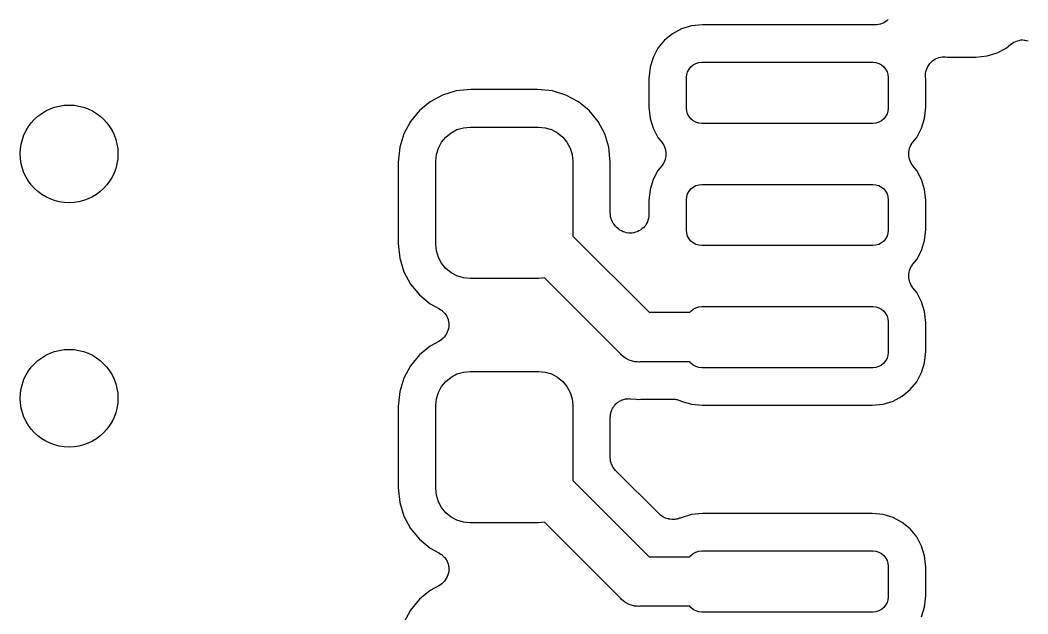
# Model space of a CAD drawing. Extents: x 0.48 to 2.43, y -7.79 to -4.85.
# Drawn here: x 1.248 to 1.4103, y -7.2158 to -7.1202 of the extents above; entities that cross this region are included whole.
import ezdxf

# ---------------------------------------------------------------- set-up
doc = ezdxf.new("R2010")
doc.units = 0
doc.header["$MEASUREMENT"] = 0
doc.layers.add('BLACK', color=7, linetype='CONTINUOUS')

msp = doc.modelspace()

# ---------------------------------------------------------------- linework, layer by layer
at = {"layer": 'BLACK', "linetype": 'CONTINUOUS'}
for p, q in [((1.38624, -7.12089), (1.38597, -7.12094)), ((1.38652, -7.12084), (1.38624, -7.12089)), ((1.38653, -7.12083), (1.38652, -7.12084)), ((1.38654, -7.12083), (1.38653, -7.12083)), ((1.3868, -7.12072), (1.38654, -7.12083)), ((1.38707, -7.12062), (1.3868, -7.12072)), ((1.38708, -7.12061), (1.38707, -7.12061)), ((1.38707, -7.12061), (1.38707, -7.12062)), ((1.38732, -7.12045), (1.38708, -7.12061)), ((1.38756, -7.1203), (1.38732, -7.12045)), ((1.38757, -7.12028), (1.38756, -7.12029)), ((1.38756, -7.12029), (1.38756, -7.1203)), ((1.38777, -7.12008), (1.38757, -7.12028)), ((1.35306, -7.12237), (1.35177, -7.12343)), ((1.35453, -7.12159), (1.35306, -7.12237)), ((1.35612, -7.1211), (1.35453, -7.12159)), ((1.35792, -7.12092), (1.35612, -7.1211)), ((1.38519, -7.12092), (1.35792, -7.12092)), ((1.38538, -7.12094), (1.38519, -7.12092)), ((1.38566, -7.12094), (1.38538, -7.12094)), ((1.38595, -7.12095), (1.38566, -7.12094)), ((1.38596, -7.12094), (1.38595, -7.12095)), ((1.38597, -7.12094), (1.38596, -7.12094)), ((1.35177, -7.12343), (1.35072, -7.12471)), ((1.40678, -7.12468), (1.40755, -7.12405)), ((1.40755, -7.12405), (1.40756, -7.12404)), ((1.40756, -7.12404), (1.40758, -7.12403)), ((1.40756, -7.12404), (1.40756, -7.12404)), ((1.40756, -7.12404), (1.40756, -7.12404)), ((1.40758, -7.12403), (1.40781, -7.12387)), ((1.40781, -7.12387), (1.40805, -7.12372)), ((1.40805, -7.12372), (1.40806, -7.12371)), ((1.40806, -7.12371), (1.40807, -7.12371)), ((1.40807, -7.12371), (1.40833, -7.1236)), ((1.40833, -7.1236), (1.40859, -7.1235)), ((1.40859, -7.1235), (1.4086, -7.12349)), ((1.4086, -7.12349), (1.40861, -7.12349)), ((1.40861, -7.12349), (1.40889, -7.12344)), ((1.40889, -7.12344), (1.40917, -7.12338)), ((1.40917, -7.12338), (1.40918, -7.12338)), ((1.40918, -7.12338), (1.40919, -7.12338)), ((1.40919, -7.12338), (1.40947, -7.12338)), ((1.40947, -7.12338), (1.40975, -7.12339)), ((1.40975, -7.12339), (1.40976, -7.12339)), ((1.40976, -7.12339), (1.40977, -7.12339)), ((1.40977, -7.12339), (1.41005, -7.12345)), ((1.41005, -7.12345), (1.41032, -7.1235)), ((1.35072, -7.12471), (1.34993, -7.12618)), ((1.40372, -7.12594), (1.40532, -7.12546)), ((1.40532, -7.12546), (1.40678, -7.12468)), ((1.34993, -7.12618), (1.34945, -7.12777)), ((1.35641, -7.12738), (1.35683, -7.12716)), ((1.35683, -7.12716), (1.3573, -7.12702)), ((1.3573, -7.12702), (1.35778, -7.12697)), ((1.35778, -7.12697), (1.38533, -7.12697)), ((1.38533, -7.12697), (1.38581, -7.12702)), ((1.38581, -7.12702), (1.38628, -7.12716)), ((1.38628, -7.12716), (1.3867, -7.12738)), ((1.39433, -7.12741), (1.39449, -7.12718)), ((1.39449, -7.12718), (1.3945, -7.12717)), ((1.3945, -7.12717), (1.39451, -7.12716)), ((1.39451, -7.12716), (1.39471, -7.12696)), ((1.39471, -7.12696), (1.39491, -7.12676)), ((1.39491, -7.12676), (1.39492, -7.12676)), ((1.39492, -7.12675), (1.39516, -7.1266)), ((1.39492, -7.12676), (1.39492, -7.12675)), ((1.39516, -7.1266), (1.3954, -7.12644)), ((1.3954, -7.12644), (1.39541, -7.12644)), ((1.39541, -7.12643), (1.39568, -7.12632)), ((1.39541, -7.12644), (1.39541, -7.12643)), ((1.39568, -7.12632), (1.39594, -7.12622)), ((1.39594, -7.12622), (1.39595, -7.12621)), ((1.39595, -7.12621), (1.39596, -7.12621)), ((1.39596, -7.12621), (1.39624, -7.12616)), ((1.39624, -7.12616), (1.39651, -7.1261)), ((1.39651, -7.1261), (1.39652, -7.1261)), ((1.39652, -7.1261), (1.39653, -7.1261)), ((1.39653, -7.1261), (1.39682, -7.1261)), ((1.39682, -7.1261), (1.3971, -7.1261)), ((1.3971, -7.1261), (1.39729, -7.12612)), ((1.39729, -7.12612), (1.40192, -7.12612)), ((1.40192, -7.12612), (1.40372, -7.12594)), ((1.34945, -7.12777), (1.34927, -7.12958)), ((1.35531, -7.12943), (1.35536, -7.12895)), ((1.35536, -7.12895), (1.3555, -7.12849)), ((1.3555, -7.12849), (1.35573, -7.12806)), ((1.35573, -7.12806), (1.35604, -7.12769)), ((1.35604, -7.12769), (1.35641, -7.12738)), ((1.3867, -7.12738), (1.38707, -7.12769)), ((1.38707, -7.12769), (1.38738, -7.12806)), ((1.38738, -7.12806), (1.38761, -7.12849)), ((1.38761, -7.12849), (1.38775, -7.12895)), ((1.38775, -7.12895), (1.3878, -7.12943)), ((1.39382, -7.12876), (1.39388, -7.12848)), ((1.39382, -7.12877), (1.39382, -7.12876)), ((1.39382, -7.12876), (1.39382, -7.12876)), ((1.39382, -7.12906), (1.39382, -7.12877)), ((1.39388, -7.12848), (1.39394, -7.1282)), ((1.39394, -7.12819), (1.39395, -7.12818)), ((1.39394, -7.1282), (1.39394, -7.12819)), ((1.39395, -7.12818), (1.39406, -7.12793)), ((1.39406, -7.12793), (1.39417, -7.12766)), ((1.39417, -7.12765), (1.39418, -7.12764)), ((1.39417, -7.12766), (1.39417, -7.12765)), ((1.39418, -7.12764), (1.39433, -7.12741)), ((1.34927, -7.12958), (1.34927, -7.1342)), ((1.35531, -7.13435), (1.35531, -7.12943)), ((1.3878, -7.12943), (1.3878, -7.13435)), ((1.39382, -7.12934), (1.39382, -7.12906)), ((1.39382, -7.12936), (1.39382, -7.12934)), ((1.39382, -7.12938), (1.39382, -7.12936)), ((1.39382, -7.12936), (1.39382, -7.12936)), ((1.39382, -7.12936), (1.39382, -7.12936)), ((1.39384, -7.12958), (1.39382, -7.12938)), ((1.39384, -7.1342), (1.39384, -7.12958)), ((1.31822, -7.13159), (1.31606, -7.13225)), ((1.32062, -7.13136), (1.31822, -7.13159)), ((1.33135, -7.13136), (1.32062, -7.13136)), ((1.33375, -7.13159), (1.33135, -7.13136)), ((1.33591, -7.13225), (1.33375, -7.13159)), ((1.31406, -7.13332), (1.31231, -7.13475)), ((1.31606, -7.13225), (1.31406, -7.13332)), ((1.33791, -7.13332), (1.33591, -7.13225)), ((1.33966, -7.13475), (1.33791, -7.13332)), ((1.31231, -7.13475), (1.31088, -7.1365)), ((1.34109, -7.1365), (1.33966, -7.13475)), ((1.34927, -7.1342), (1.34945, -7.13601)), ((1.35536, -7.13483), (1.35531, -7.13435)), ((1.3555, -7.13529), (1.35536, -7.13483)), ((1.35573, -7.13572), (1.3555, -7.13529)), ((1.38761, -7.13529), (1.38738, -7.13572)), ((1.38775, -7.13483), (1.38761, -7.13529)), ((1.3878, -7.13435), (1.38775, -7.13483)), ((1.39366, -7.13601), (1.39384, -7.1342)), ((1.31088, -7.1365), (1.30981, -7.1385)), ((1.34216, -7.1385), (1.34109, -7.1365)), ((1.34945, -7.13601), (1.34993, -7.1376)), ((1.35604, -7.13609), (1.35573, -7.13572)), ((1.35641, -7.1364), (1.35604, -7.13609)), ((1.35683, -7.13662), (1.35641, -7.1364)), ((1.3573, -7.13676), (1.35683, -7.13662)), ((1.35778, -7.13681), (1.3573, -7.13676)), ((1.38533, -7.13681), (1.35778, -7.13681)), ((1.38581, -7.13676), (1.38533, -7.13681)), ((1.38628, -7.13662), (1.38581, -7.13676)), ((1.3867, -7.1364), (1.38628, -7.13662)), ((1.38707, -7.13609), (1.3867, -7.1364)), ((1.38738, -7.13572), (1.38707, -7.13609)), ((1.39318, -7.1376), (1.39366, -7.13601)), ((1.30981, -7.1385), (1.30915, -7.14066)), ((1.31658, -7.13902), (1.31741, -7.13833)), ((1.31741, -7.13833), (1.31836, -7.13782)), ((1.31836, -7.13782), (1.3194, -7.13751)), ((1.3194, -7.13751), (1.32047, -7.1374)), ((1.32047, -7.1374), (1.3315, -7.1374)), ((1.3315, -7.1374), (1.33257, -7.13751)), ((1.33257, -7.13751), (1.33361, -7.13782)), ((1.33361, -7.13782), (1.33456, -7.13833)), ((1.33456, -7.13833), (1.33539, -7.13902)), ((1.34282, -7.14066), (1.34216, -7.1385)), ((1.34993, -7.1376), (1.35072, -7.13907)), ((1.39239, -7.13907), (1.39318, -7.1376)), ((1.31538, -7.1408), (1.31589, -7.13985)), ((1.31589, -7.13985), (1.31658, -7.13902)), ((1.33539, -7.13902), (1.33608, -7.13985)), ((1.33608, -7.13985), (1.33659, -7.1408)), ((1.35072, -7.13907), (1.35134, -7.13983)), ((1.35134, -7.13983), (1.35135, -7.13984)), ((1.35135, -7.13984), (1.35135, -7.13984)), ((1.35135, -7.13984), (1.35135, -7.13984)), ((1.35135, -7.13984), (1.35137, -7.13986)), ((1.35137, -7.13986), (1.35152, -7.1401)), ((1.35152, -7.1401), (1.35168, -7.14033)), ((1.35168, -7.14033), (1.35168, -7.14034)), ((1.35168, -7.14034), (1.35169, -7.14035)), ((1.35169, -7.14035), (1.35179, -7.14061)), ((1.39133, -7.14058), (1.39144, -7.14032)), ((1.39144, -7.14032), (1.39145, -7.14031)), ((1.39145, -7.1403), (1.39161, -7.14006)), ((1.39145, -7.14031), (1.39145, -7.1403)), ((1.39161, -7.14006), (1.39177, -7.13983)), ((1.39177, -7.13983), (1.39239, -7.13907)), ((1.30915, -7.14066), (1.30892, -7.14306)), ((1.31496, -7.14291), (1.31507, -7.14184)), ((1.31507, -7.14184), (1.31538, -7.1408)), ((1.33659, -7.1408), (1.3369, -7.14184)), ((1.3369, -7.14184), (1.33701, -7.14291)), ((1.34305, -7.14306), (1.34282, -7.14066)), ((1.35179, -7.14061), (1.3519, -7.14087)), ((1.3519, -7.14087), (1.3519, -7.14089)), ((1.3519, -7.14089), (1.3519, -7.1409)), ((1.3519, -7.1409), (1.35196, -7.14117)), ((1.35196, -7.14117), (1.35201, -7.14145)), ((1.35201, -7.14145), (1.35201, -7.14146)), ((1.35201, -7.14146), (1.35201, -7.14147)), ((1.35201, -7.14147), (1.35201, -7.14175)), ((1.35201, -7.14175), (1.35201, -7.14203)), ((1.3911, -7.14141), (1.39116, -7.14113)), ((1.3911, -7.14142), (1.3911, -7.14141)), ((1.3911, -7.14143), (1.3911, -7.14142)), ((1.3911, -7.14171), (1.3911, -7.14143)), ((1.3911, -7.14199), (1.3911, -7.14171)), ((1.39116, -7.14113), (1.39122, -7.14086)), ((1.39122, -7.14083), (1.39133, -7.14058)), ((1.39122, -7.14085), (1.39122, -7.14083)), ((1.39122, -7.14086), (1.39122, -7.14085)), ((1.30892, -7.14306), (1.30892, -7.15615)), ((1.31496, -7.1563), (1.31496, -7.14291)), ((1.33701, -7.14291), (1.33701, -7.15497)), ((1.34305, -7.15129), (1.34305, -7.14306)), ((1.3515, -7.1434), (1.35134, -7.14364)), ((1.35166, -7.14317), (1.3515, -7.1434)), ((1.35167, -7.14315), (1.35166, -7.14316)), ((1.35166, -7.14316), (1.35166, -7.14317)), ((1.35178, -7.14289), (1.35167, -7.14315)), ((1.35189, -7.14263), (1.35178, -7.14289)), ((1.35195, -7.14233), (1.35189, -7.14261)), ((1.35189, -7.14261), (1.35189, -7.14262)), ((1.35189, -7.14262), (1.35189, -7.14263)), ((1.35201, -7.14206), (1.35195, -7.14233)), ((1.35201, -7.14203), (1.35201, -7.14205)), ((1.35201, -7.14205), (1.35201, -7.14206)), ((1.3911, -7.142), (1.3911, -7.14199)), ((1.3911, -7.14202), (1.3911, -7.142)), ((1.39115, -7.14229), (1.3911, -7.14202)), ((1.39121, -7.14257), (1.39115, -7.14229)), ((1.39121, -7.14258), (1.39121, -7.14257)), ((1.39121, -7.14259), (1.39121, -7.14258)), ((1.39132, -7.14285), (1.39121, -7.14259)), ((1.39142, -7.14311), (1.39132, -7.14285)), ((1.39143, -7.14312), (1.39142, -7.14311)), ((1.39143, -7.14313), (1.39143, -7.14312)), ((1.39159, -7.14337), (1.39143, -7.14313)), ((1.39174, -7.1436), (1.39159, -7.14337)), ((1.39176, -7.14362), (1.39174, -7.1436)), ((1.35072, -7.1444), (1.34993, -7.14587)), ((1.35134, -7.14364), (1.35072, -7.1444)), ((1.39177, -7.14364), (1.39176, -7.14362)), ((1.39176, -7.14362), (1.39176, -7.14362)), ((1.39176, -7.14362), (1.39176, -7.14362)), ((1.39239, -7.1444), (1.39177, -7.14364)), ((1.39318, -7.14587), (1.39239, -7.1444)), ((1.34993, -7.14587), (1.34945, -7.14746)), ((1.35641, -7.14707), (1.35683, -7.14684)), ((1.35683, -7.14684), (1.3573, -7.1467)), ((1.3573, -7.1467), (1.35778, -7.14665)), ((1.35778, -7.14665), (1.38533, -7.14665)), ((1.38533, -7.14665), (1.38581, -7.1467)), ((1.38581, -7.1467), (1.38628, -7.14684)), ((1.38628, -7.14684), (1.3867, -7.14707)), ((1.39366, -7.14746), (1.39318, -7.14587)), ((1.34945, -7.14746), (1.34927, -7.14926)), ((1.35536, -7.14863), (1.3555, -7.14817)), ((1.3555, -7.14817), (1.35573, -7.14775)), ((1.35573, -7.14775), (1.35604, -7.14737)), ((1.35604, -7.14737), (1.35641, -7.14707)), ((1.3867, -7.14707), (1.38707, -7.14737)), ((1.38707, -7.14737), (1.38738, -7.14775)), ((1.38738, -7.14775), (1.38761, -7.14817)), ((1.38761, -7.14817), (1.38775, -7.14863)), ((1.39384, -7.14926), (1.39366, -7.14746)), ((1.34927, -7.14926), (1.34927, -7.15151)), ((1.35531, -7.14911), (1.35536, -7.14863)), ((1.35531, -7.15404), (1.35531, -7.14911)), ((1.38775, -7.14863), (1.3878, -7.14911)), ((1.3878, -7.14911), (1.3878, -7.15404)), ((1.39384, -7.15389), (1.39384, -7.14926)), ((1.34308, -7.15156), (1.34305, -7.15129)), ((1.3431, -7.15184), (1.34308, -7.15156)), ((1.34927, -7.15155), (1.34924, -7.15184)), ((1.34927, -7.15151), (1.34927, -7.15154)), ((1.34927, -7.15154), (1.34927, -7.15154)), ((1.34927, -7.15154), (1.34927, -7.15154)), ((1.34927, -7.15154), (1.34927, -7.15155)), ((1.34311, -7.15186), (1.3431, -7.15184)), ((1.34311, -7.15187), (1.34311, -7.15186)), ((1.34319, -7.15214), (1.34311, -7.15187)), ((1.34327, -7.1524), (1.34319, -7.15214)), ((1.34327, -7.15242), (1.34327, -7.1524)), ((1.34328, -7.15243), (1.34327, -7.15242)), ((1.34341, -7.15268), (1.34328, -7.15243)), ((1.34354, -7.15292), (1.34341, -7.15268)), ((1.34355, -7.15294), (1.34354, -7.15292)), ((1.34355, -7.15295), (1.34355, -7.15294)), ((1.34373, -7.15316), (1.34355, -7.15295)), ((1.3439, -7.15338), (1.34373, -7.15316)), ((1.34875, -7.1532), (1.34856, -7.15342)), ((1.34889, -7.15294), (1.34875, -7.15319)), ((1.34875, -7.15319), (1.34875, -7.1532)), ((1.34875, -7.1532), (1.34875, -7.1532)), ((1.34903, -7.15269), (1.34889, -7.15294)), ((1.34912, -7.1524), (1.34903, -7.15268)), ((1.34903, -7.15268), (1.34903, -7.15269)), ((1.34903, -7.15269), (1.34903, -7.15269)), ((1.34921, -7.15213), (1.34912, -7.1524)), ((1.34924, -7.15184), (1.34921, -7.15212)), ((1.34921, -7.15212), (1.34921, -7.15213)), ((1.34921, -7.15213), (1.34921, -7.15213)), ((1.34392, -7.1534), (1.3439, -7.15338)), ((1.34393, -7.15341), (1.34392, -7.1534)), ((1.34392, -7.1534), (1.34392, -7.1534)), ((1.34392, -7.1534), (1.34392, -7.1534)), ((1.34415, -7.15363), (1.34393, -7.15341)), ((1.34438, -7.15381), (1.34415, -7.15363)), ((1.34459, -7.154), (1.34438, -7.15381)), ((1.3446, -7.154), (1.34459, -7.154)), ((1.34486, -7.15414), (1.3446, -7.154)), ((1.3446, -7.154), (1.3446, -7.154)), ((1.34511, -7.15427), (1.34486, -7.15414)), ((1.34511, -7.15428), (1.34511, -7.15427)), ((1.34512, -7.15428), (1.34511, -7.15428)), ((1.34539, -7.15436), (1.34512, -7.15428)), ((1.34567, -7.15445), (1.34539, -7.15436)), ((1.34568, -7.15445), (1.34567, -7.15445)), ((1.34567, -7.15445), (1.34567, -7.15445)), ((1.34597, -7.15448), (1.34568, -7.15445)), ((1.34625, -7.15451), (1.34597, -7.15448)), ((1.34626, -7.15451), (1.34625, -7.15451)), ((1.34655, -7.15448), (1.34626, -7.15451)), ((1.34626, -7.15451), (1.34626, -7.15451)), ((1.34683, -7.15446), (1.34655, -7.15448)), ((1.34684, -7.15445), (1.34683, -7.15446)), ((1.34713, -7.15437), (1.34684, -7.15445)), ((1.34684, -7.15445), (1.34684, -7.15445)), ((1.3474, -7.15429), (1.34713, -7.15437)), ((1.34767, -7.15415), (1.3474, -7.15429)), ((1.3474, -7.15429), (1.3474, -7.15429)), ((1.3474, -7.15429), (1.3474, -7.15429)), ((1.34791, -7.15402), (1.34767, -7.15415)), ((1.34792, -7.15402), (1.34791, -7.15402)), ((1.34815, -7.15383), (1.34792, -7.15401)), ((1.34792, -7.15401), (1.34792, -7.15402)), ((1.34837, -7.15365), (1.34815, -7.15383)), ((1.34838, -7.15364), (1.34837, -7.15365)), ((1.34837, -7.15365), (1.34837, -7.15365)), ((1.34856, -7.15342), (1.34838, -7.15364)), ((1.35536, -7.15452), (1.35531, -7.15404)), ((1.3555, -7.15498), (1.35536, -7.15452)), ((1.38775, -7.15452), (1.38761, -7.15498)), ((1.3878, -7.15404), (1.38775, -7.15452)), ((1.39366, -7.15569), (1.39384, -7.15389)), ((1.30892, -7.15615), (1.30915, -7.15855)), ((1.31507, -7.15737), (1.31496, -7.1563)), ((1.33701, -7.15497), (1.34929, -7.16726)), ((1.35573, -7.1554), (1.3555, -7.15498)), ((1.35604, -7.15578), (1.35573, -7.1554)), ((1.35641, -7.15608), (1.35604, -7.15578)), ((1.35683, -7.15631), (1.35641, -7.15608)), ((1.3573, -7.15645), (1.35683, -7.15631)), ((1.35778, -7.1565), (1.3573, -7.15645)), ((1.38533, -7.1565), (1.35778, -7.1565)), ((1.38581, -7.15645), (1.38533, -7.1565)), ((1.38628, -7.15631), (1.38581, -7.15645)), ((1.3867, -7.15608), (1.38628, -7.15631)), ((1.38707, -7.15578), (1.3867, -7.15608)), ((1.38738, -7.1554), (1.38707, -7.15578)), ((1.38761, -7.15498), (1.38738, -7.1554)), ((1.39318, -7.15728), (1.39366, -7.15569)), ((1.31538, -7.15841), (1.31507, -7.15737)), ((1.39239, -7.15875), (1.39318, -7.15728)), ((1.30915, -7.15855), (1.30981, -7.16072)), ((1.31589, -7.15936), (1.31538, -7.15841)), ((1.31658, -7.1602), (1.31589, -7.15936)), ((1.39145, -7.15998), (1.39161, -7.15975)), ((1.39161, -7.15975), (1.39177, -7.15951)), ((1.39177, -7.15951), (1.39239, -7.15875)), ((1.30981, -7.16072), (1.31088, -7.16271)), ((1.31741, -7.16088), (1.31658, -7.1602)), ((1.31836, -7.16139), (1.31741, -7.16088)), ((1.3194, -7.16171), (1.31836, -7.16139)), ((1.3911, -7.16109), (1.39116, -7.16082)), ((1.3911, -7.1611), (1.3911, -7.16109)), ((1.3911, -7.16112), (1.3911, -7.1611)), ((1.3911, -7.1614), (1.3911, -7.16112)), ((1.3911, -7.16168), (1.3911, -7.1614)), ((1.39116, -7.16082), (1.39122, -7.16054)), ((1.39122, -7.16052), (1.39133, -7.16026)), ((1.39122, -7.16053), (1.39122, -7.16052)), ((1.39122, -7.16054), (1.39122, -7.16053)), ((1.39133, -7.16026), (1.39144, -7.16)), ((1.39144, -7.16), (1.39145, -7.15999)), ((1.39145, -7.15999), (1.39145, -7.15998)), ((1.31088, -7.16271), (1.31231, -7.16446)), ((1.32047, -7.16181), (1.3194, -7.16171)), ((1.3315, -7.16181), (1.32047, -7.16181)), ((1.33244, -7.16172), (1.3315, -7.16181)), ((1.34467, -7.17395), (1.33244, -7.16172)), ((1.3911, -7.16169), (1.3911, -7.16168)), ((1.3911, -7.1617), (1.3911, -7.16169)), ((1.39115, -7.16197), (1.3911, -7.1617)), ((1.39121, -7.16225), (1.39115, -7.16197)), ((1.39121, -7.16226), (1.39121, -7.16225)), ((1.39121, -7.16228), (1.39121, -7.16226)), ((1.39132, -7.16253), (1.39121, -7.16228)), ((1.39142, -7.1628), (1.39132, -7.16253)), ((1.39143, -7.16281), (1.39142, -7.1628)), ((1.39143, -7.16282), (1.39143, -7.16281)), ((1.39159, -7.16305), (1.39143, -7.16282)), ((1.39174, -7.16329), (1.39159, -7.16305)), ((1.31231, -7.16446), (1.31406, -7.1659)), ((1.39176, -7.16331), (1.39174, -7.16329)), ((1.39177, -7.16332), (1.39176, -7.16331)), ((1.39176, -7.16331), (1.39176, -7.16331)), ((1.39176, -7.16331), (1.39176, -7.16331)), ((1.39239, -7.16408), (1.39177, -7.16332)), ((1.39318, -7.16555), (1.39239, -7.16408)), ((1.31406, -7.1659), (1.31546, -7.16665)), ((1.39366, -7.16714), (1.39318, -7.16555)), ((1.31546, -7.16665), (1.31549, -7.16666)), ((1.31549, -7.16666), (1.31549, -7.16666)), ((1.31549, -7.16666), (1.31549, -7.16666)), ((1.31549, -7.16666), (1.3155, -7.16667)), ((1.3155, -7.16667), (1.31575, -7.16684)), ((1.31575, -7.16684), (1.31597, -7.16699)), ((1.31597, -7.16699), (1.31598, -7.16699)), ((1.31598, -7.16699), (1.31598, -7.167)), ((1.31598, -7.167), (1.31619, -7.16721)), ((1.31619, -7.16721), (1.31638, -7.16741)), ((1.31638, -7.16741), (1.31639, -7.16741)), ((1.31639, -7.16741), (1.31639, -7.16742)), ((1.31639, -7.16742), (1.31655, -7.16766)), ((1.31655, -7.16766), (1.31671, -7.1679)), ((1.31671, -7.1679), (1.31671, -7.1679)), ((1.31671, -7.1679), (1.31671, -7.16791)), ((1.31671, -7.16791), (1.31682, -7.16817)), ((1.34929, -7.16726), (1.35587, -7.16726)), ((1.35587, -7.16726), (1.35604, -7.16706)), ((1.35604, -7.16706), (1.35641, -7.16675)), ((1.35641, -7.16675), (1.35683, -7.16653)), ((1.35683, -7.16653), (1.3573, -7.16639)), ((1.3573, -7.16639), (1.35778, -7.16634)), ((1.35778, -7.16634), (1.38533, -7.16634)), ((1.38533, -7.16634), (1.38581, -7.16639)), ((1.38581, -7.16639), (1.38628, -7.16653)), ((1.38628, -7.16653), (1.3867, -7.16675)), ((1.3867, -7.16675), (1.38707, -7.16706)), ((1.38707, -7.16706), (1.38738, -7.16743)), ((1.38738, -7.16743), (1.38761, -7.16786)), ((1.38761, -7.16786), (1.38775, -7.16832)), ((1.39384, -7.16895), (1.39366, -7.16714)), ((1.31682, -7.16817), (1.31693, -7.16844)), ((1.31693, -7.16844), (1.31693, -7.16844)), ((1.31693, -7.16844), (1.31693, -7.16845)), ((1.31693, -7.16845), (1.31698, -7.16873)), ((1.31698, -7.16873), (1.31704, -7.16901)), ((1.31704, -7.1693), (1.31703, -7.1696)), ((1.31704, -7.16901), (1.31704, -7.16902)), ((1.31704, -7.16902), (1.31704, -7.16903)), ((1.31704, -7.16903), (1.31704, -7.1693)), ((1.38775, -7.16832), (1.3878, -7.1688)), ((1.3878, -7.1688), (1.3878, -7.17372)), ((1.39384, -7.17357), (1.39384, -7.16895)), ((1.31653, -7.17096), (1.31637, -7.1712)), ((1.31669, -7.17072), (1.31653, -7.17096)), ((1.31681, -7.17044), (1.31669, -7.17071)), ((1.31669, -7.17071), (1.31669, -7.17072)), ((1.31669, -7.17072), (1.31669, -7.17072)), ((1.31691, -7.17018), (1.31681, -7.17044)), ((1.31692, -7.17018), (1.31691, -7.17018)), ((1.31698, -7.16988), (1.31692, -7.17017)), ((1.31692, -7.17017), (1.31692, -7.17018)), ((1.31703, -7.16961), (1.31698, -7.16988)), ((1.31703, -7.1696), (1.31703, -7.16961)), ((1.31703, -7.16961), (1.31703, -7.16961)), ((1.31406, -7.17269), (1.31231, -7.17412)), ((1.31546, -7.17194), (1.31406, -7.17269)), ((1.31571, -7.17178), (1.31546, -7.17194)), ((1.31594, -7.17162), (1.31571, -7.17178)), ((1.31595, -7.17162), (1.31594, -7.17162)), ((1.31616, -7.17141), (1.31595, -7.17161)), ((1.31595, -7.17161), (1.31595, -7.17162)), ((1.31636, -7.17121), (1.31616, -7.17141)), ((1.31637, -7.1712), (1.31636, -7.1712)), ((1.31636, -7.1712), (1.31636, -7.17121)), ((1.31231, -7.17412), (1.31088, -7.17587)), ((1.3448, -7.1741), (1.34467, -7.17395)), ((1.3454, -7.1746), (1.3448, -7.1741)), ((1.38775, -7.1742), (1.38761, -7.17466)), ((1.3878, -7.17372), (1.38775, -7.1742)), ((1.39366, -7.17538), (1.39384, -7.17357)), ((1.31088, -7.17587), (1.30981, -7.17787)), ((1.3461, -7.17497), (1.3454, -7.1746)), ((1.34663, -7.17513), (1.3461, -7.17497)), ((1.34685, -7.1752), (1.34663, -7.17513)), ((1.34693, -7.17521), (1.34685, -7.1752)), ((1.34744, -7.17526), (1.34693, -7.17521)), ((1.34764, -7.17528), (1.34744, -7.17526)), ((1.34744, -7.17526), (1.34744, -7.17526)), ((1.34783, -7.17526), (1.34764, -7.17528)), ((1.35587, -7.17526), (1.34783, -7.17526)), ((1.35604, -7.17546), (1.35587, -7.17526)), ((1.35641, -7.17577), (1.35604, -7.17546)), ((1.35683, -7.17599), (1.35641, -7.17577)), ((1.3573, -7.17613), (1.35683, -7.17599)), ((1.38628, -7.17599), (1.38581, -7.17613)), ((1.3867, -7.17577), (1.38628, -7.17599)), ((1.38707, -7.17546), (1.3867, -7.17577)), ((1.38738, -7.17509), (1.38707, -7.17546)), ((1.38761, -7.17466), (1.38738, -7.17509)), ((1.39318, -7.17697), (1.39366, -7.17538)), ((1.31741, -7.1777), (1.31836, -7.17719)), ((1.31836, -7.17719), (1.3194, -7.17688)), ((1.3194, -7.17688), (1.32047, -7.17677)), ((1.32047, -7.17677), (1.3315, -7.17677)), ((1.3315, -7.17677), (1.33257, -7.17688)), ((1.33257, -7.17688), (1.33361, -7.17719)), ((1.33361, -7.17719), (1.33456, -7.1777)), ((1.35778, -7.17618), (1.3573, -7.17613)), ((1.38533, -7.17618), (1.35778, -7.17618)), ((1.38581, -7.17613), (1.38533, -7.17618)), ((1.39239, -7.17844), (1.39318, -7.17697)), ((1.30981, -7.17787), (1.30915, -7.18003)), ((1.31538, -7.18017), (1.31589, -7.17922)), ((1.31589, -7.17922), (1.31658, -7.17839)), ((1.31658, -7.17839), (1.31741, -7.1777)), ((1.33456, -7.1777), (1.33539, -7.17839)), ((1.33539, -7.17839), (1.33608, -7.17922)), ((1.33608, -7.17922), (1.33659, -7.18017)), ((1.39134, -7.17972), (1.39239, -7.17844)), ((1.30915, -7.18003), (1.30892, -7.18243)), ((1.31507, -7.18121), (1.31538, -7.18017)), ((1.33659, -7.18017), (1.3369, -7.18121)), ((1.38858, -7.18156), (1.39005, -7.18078)), ((1.39005, -7.18078), (1.39134, -7.17972)), ((1.30892, -7.18243), (1.30892, -7.19552)), ((1.31496, -7.18228), (1.31507, -7.18121)), ((1.31496, -7.19567), (1.31496, -7.18228)), ((1.3369, -7.18121), (1.33701, -7.18228)), ((1.33701, -7.18228), (1.33701, -7.19434)), ((1.3435, -7.18261), (1.34358, -7.18247)), ((1.34358, -7.18247), (1.34366, -7.18237)), ((1.34366, -7.18237), (1.34374, -7.18225)), ((1.34374, -7.18225), (1.34385, -7.18214)), ((1.34385, -7.18214), (1.34395, -7.18202)), ((1.34395, -7.18202), (1.34406, -7.18194)), ((1.34406, -7.18194), (1.34416, -7.18184)), ((1.34416, -7.18184), (1.34429, -7.18175)), ((1.34429, -7.18175), (1.34441, -7.18166)), ((1.34441, -7.18166), (1.34453, -7.18159)), ((1.34453, -7.18159), (1.34464, -7.18152)), ((1.34464, -7.18152), (1.34479, -7.18146)), ((1.34479, -7.18146), (1.34493, -7.18138)), ((1.34493, -7.18138), (1.34506, -7.18135)), ((1.34506, -7.18135), (1.34519, -7.18129)), ((1.34519, -7.18129), (1.34534, -7.18126)), ((1.34534, -7.18126), (1.34549, -7.18122)), ((1.34549, -7.18122), (1.34563, -7.18121)), ((1.34563, -7.18121), (1.34576, -7.18118)), ((1.34576, -7.18118), (1.34592, -7.18118)), ((1.34592, -7.18118), (1.34607, -7.18117)), ((1.34607, -7.18117), (1.34621, -7.18118)), ((1.34621, -7.18118), (1.34635, -7.18118)), ((1.34635, -7.18118), (1.34729, -7.18127)), ((1.34729, -7.18127), (1.34729, -7.18127)), ((1.34729, -7.18127), (1.34764, -7.18131)), ((1.34764, -7.18131), (1.34798, -7.18127)), ((1.34798, -7.18127), (1.34802, -7.18127)), ((1.34802, -7.18127), (1.34815, -7.18127)), ((1.34815, -7.18127), (1.34828, -7.18126)), ((1.34828, -7.18126), (1.35321, -7.18126)), ((1.35321, -7.18126), (1.35325, -7.18126)), ((1.35325, -7.18126), (1.35338, -7.18127)), ((1.35338, -7.18127), (1.35351, -7.18127)), ((1.35351, -7.18127), (1.35367, -7.18131)), ((1.35367, -7.18131), (1.35383, -7.18133)), ((1.35383, -7.18133), (1.35395, -7.18136)), ((1.35395, -7.18136), (1.35408, -7.18139)), ((1.35408, -7.18139), (1.35423, -7.18145)), ((1.35423, -7.18145), (1.35439, -7.1815)), ((1.35439, -7.1815), (1.35447, -7.18155)), ((1.35447, -7.18155), (1.35612, -7.18205)), ((1.35612, -7.18205), (1.35792, -7.18222)), ((1.35792, -7.18222), (1.38519, -7.18222)), ((1.38519, -7.18222), (1.38699, -7.18205)), ((1.38699, -7.18205), (1.38858, -7.18156)), ((1.34305, -7.18412), (1.34307, -7.18399)), ((1.34305, -7.18417), (1.34305, -7.18412)), ((1.34307, -7.18385), (1.3431, -7.1837)), ((1.34307, -7.18399), (1.34307, -7.18385)), ((1.3431, -7.1837), (1.34312, -7.18354)), ((1.34312, -7.18354), (1.34316, -7.18341)), ((1.34316, -7.18341), (1.34319, -7.18328)), ((1.34319, -7.18328), (1.34325, -7.18313)), ((1.34325, -7.18313), (1.34329, -7.18298)), ((1.34329, -7.18298), (1.34336, -7.18286)), ((1.34336, -7.18286), (1.34341, -7.18274)), ((1.34341, -7.18274), (1.3435, -7.18261)), ((1.34305, -7.19066), (1.34305, -7.18417)), ((1.34308, -7.19093), (1.34305, -7.19066)), ((1.3431, -7.19121), (1.34308, -7.19093)), ((1.34311, -7.19123), (1.3431, -7.19121)), ((1.34311, -7.19124), (1.34311, -7.19123)), ((1.34319, -7.19151), (1.34311, -7.19124)), ((1.34327, -7.19177), (1.34319, -7.19151)), ((1.34327, -7.19179), (1.34327, -7.19177)), ((1.34328, -7.1918), (1.34327, -7.19179)), ((1.34341, -7.19205), (1.34328, -7.1918)), ((1.34354, -7.19229), (1.34341, -7.19205)), ((1.34355, -7.19231), (1.34354, -7.19229)), ((1.34355, -7.19232), (1.34355, -7.19231)), ((1.34373, -7.19253), (1.34355, -7.19232)), ((1.3439, -7.19275), (1.34373, -7.19253)), ((1.34392, -7.19277), (1.3439, -7.19275)), ((1.34393, -7.19278), (1.34392, -7.19277)), ((1.34392, -7.19277), (1.34392, -7.19277)), ((1.34392, -7.19277), (1.34392, -7.19277)), ((1.3509, -7.19975), (1.34393, -7.19278)), ((1.30892, -7.19552), (1.30915, -7.19792)), ((1.33701, -7.19434), (1.34929, -7.20663)), ((1.31507, -7.19674), (1.31496, -7.19567)), ((1.31538, -7.19778), (1.31507, -7.19674)), ((1.30915, -7.19792), (1.30981, -7.20009)), ((1.31589, -7.19873), (1.31538, -7.19778)), ((1.31658, -7.19957), (1.31589, -7.19873)), ((1.30981, -7.20009), (1.31088, -7.20208)), ((1.31741, -7.20025), (1.31658, -7.19957)), ((1.31836, -7.20076), (1.31741, -7.20025)), ((1.35112, -7.19993), (1.3509, -7.19975)), ((1.35133, -7.20011), (1.35112, -7.19993)), ((1.35134, -7.20011), (1.35133, -7.20011)), ((1.35135, -7.20012), (1.35134, -7.20011)), ((1.3516, -7.20025), (1.35135, -7.20012)), ((1.35184, -7.20039), (1.3516, -7.20025)), ((1.35445, -7.20035), (1.35435, -7.2004)), ((1.35612, -7.19984), (1.35445, -7.20035)), ((1.35792, -7.19967), (1.35612, -7.19984)), ((1.38519, -7.19967), (1.35792, -7.19967)), ((1.38699, -7.19984), (1.38519, -7.19967)), ((1.38858, -7.20033), (1.38699, -7.19984)), ((1.39005, -7.20111), (1.38858, -7.20033)), ((1.3194, -7.20108), (1.31836, -7.20076)), ((1.32047, -7.20118), (1.3194, -7.20108)), ((1.3315, -7.20118), (1.32047, -7.20118)), ((1.33244, -7.20109), (1.3315, -7.20118)), ((1.34467, -7.21332), (1.33244, -7.20109)), ((1.35186, -7.20039), (1.35184, -7.20039)), ((1.35187, -7.2004), (1.35186, -7.20039)), ((1.35213, -7.20048), (1.35187, -7.2004)), ((1.3524, -7.20056), (1.35213, -7.20048)), ((1.35241, -7.20057), (1.3524, -7.20056)), ((1.35243, -7.20057), (1.35241, -7.20057)), ((1.3527, -7.2006), (1.35243, -7.20057)), ((1.35298, -7.20063), (1.3527, -7.2006)), ((1.35301, -7.20063), (1.35298, -7.20063)), ((1.35302, -7.20063), (1.35301, -7.20063)), ((1.35301, -7.20063), (1.35301, -7.20063)), ((1.35301, -7.20063), (1.35301, -7.20063)), ((1.35321, -7.20063), (1.35302, -7.20063)), ((1.35333, -7.20062), (1.35321, -7.20063)), ((1.35346, -7.20062), (1.35333, -7.20062)), ((1.35363, -7.20059), (1.35346, -7.20062)), ((1.35379, -7.20057), (1.35363, -7.20059)), ((1.35391, -7.20054), (1.35379, -7.20057)), ((1.35404, -7.20051), (1.35391, -7.20054)), ((1.35419, -7.20045), (1.35404, -7.20051)), ((1.35435, -7.2004), (1.35419, -7.20045)), ((1.39134, -7.20217), (1.39005, -7.20111)), ((1.31088, -7.20208), (1.31231, -7.20383)), ((1.39239, -7.20345), (1.39134, -7.20217)), ((1.39318, -7.20492), (1.39239, -7.20345)), ((1.31231, -7.20383), (1.31406, -7.20527)), ((1.39366, -7.20651), (1.39318, -7.20492)), ((1.31406, -7.20527), (1.31546, -7.20602)), ((1.31546, -7.20602), (1.31549, -7.20603)), ((1.31549, -7.20603), (1.31549, -7.20603)), ((1.31549, -7.20603), (1.31549, -7.20603)), ((1.31549, -7.20603), (1.3155, -7.20604)), ((1.3155, -7.20604), (1.31575, -7.20621)), ((1.31575, -7.20621), (1.31597, -7.20636)), ((1.31597, -7.20636), (1.31598, -7.20636)), ((1.31598, -7.20636), (1.31598, -7.20637)), ((1.31598, -7.20637), (1.31619, -7.20658)), ((1.31619, -7.20658), (1.31638, -7.20678)), ((1.31638, -7.20678), (1.31639, -7.20678)), ((1.31639, -7.20678), (1.31639, -7.20679)), ((1.31639, -7.20679), (1.31655, -7.20703)), ((1.34929, -7.20663), (1.35587, -7.20663)), ((1.35587, -7.20663), (1.35604, -7.20643)), ((1.35604, -7.20643), (1.35641, -7.20612)), ((1.35641, -7.20612), (1.35683, -7.2059)), ((1.35683, -7.2059), (1.3573, -7.20576)), ((1.3573, -7.20576), (1.35778, -7.20571)), ((1.35778, -7.20571), (1.38533, -7.20571)), ((1.38533, -7.20571), (1.38581, -7.20576)), ((1.38581, -7.20576), (1.38628, -7.2059)), ((1.38628, -7.2059), (1.3867, -7.20612)), ((1.3867, -7.20612), (1.38707, -7.20643)), ((1.38707, -7.20643), (1.38738, -7.2068)), ((1.38738, -7.2068), (1.38761, -7.20723)), ((1.39384, -7.20832), (1.39366, -7.20651)), ((1.31655, -7.20703), (1.31671, -7.20727)), ((1.31671, -7.20727), (1.31671, -7.20727)), ((1.31671, -7.20727), (1.31671, -7.20728)), ((1.31671, -7.20728), (1.31682, -7.20754)), ((1.31682, -7.20754), (1.31693, -7.20781)), ((1.31693, -7.20781), (1.31693, -7.20781)), ((1.31693, -7.20781), (1.31693, -7.20782)), ((1.31693, -7.20782), (1.31698, -7.2081)), ((1.31698, -7.2081), (1.31704, -7.20838)), ((1.31704, -7.20838), (1.31704, -7.20839)), ((1.31704, -7.20839), (1.31704, -7.2084)), ((1.31704, -7.2084), (1.31704, -7.20867)), ((1.38761, -7.20723), (1.38775, -7.20769)), ((1.38775, -7.20769), (1.3878, -7.20817)), ((1.3878, -7.20817), (1.3878, -7.21309)), ((1.39384, -7.21294), (1.39384, -7.20832)), ((1.31669, -7.21009), (1.31653, -7.21033)), ((1.31681, -7.20981), (1.31669, -7.21008)), ((1.31669, -7.21008), (1.31669, -7.21009)), ((1.31669, -7.21009), (1.31669, -7.21009)), ((1.31691, -7.20955), (1.31681, -7.20981)), ((1.31692, -7.20955), (1.31691, -7.20955)), ((1.31698, -7.20925), (1.31692, -7.20954)), ((1.31692, -7.20954), (1.31692, -7.20955)), ((1.31703, -7.20898), (1.31698, -7.20925)), ((1.31704, -7.20867), (1.31703, -7.20897)), ((1.31703, -7.20897), (1.31703, -7.20898)), ((1.31703, -7.20898), (1.31703, -7.20898)), ((1.31546, -7.21131), (1.31406, -7.21206)), ((1.31571, -7.21115), (1.31546, -7.21131)), ((1.31594, -7.21099), (1.31571, -7.21115)), ((1.31595, -7.21099), (1.31594, -7.21099)), ((1.31616, -7.21078), (1.31595, -7.21098)), ((1.31595, -7.21098), (1.31595, -7.21099)), ((1.31636, -7.21058), (1.31616, -7.21078)), ((1.31637, -7.21057), (1.31636, -7.21057)), ((1.31636, -7.21057), (1.31636, -7.21058)), ((1.31653, -7.21033), (1.31637, -7.21057)), ((1.31406, -7.21206), (1.31231, -7.21349)), ((1.3448, -7.21347), (1.34467, -7.21332)), ((1.3878, -7.21309), (1.38775, -7.21357)), ((1.39366, -7.21475), (1.39384, -7.21294)), ((1.31231, -7.21349), (1.31088, -7.21524)), ((1.3454, -7.21397), (1.3448, -7.21347)), ((1.3461, -7.21434), (1.3454, -7.21397)), ((1.34663, -7.2145), (1.3461, -7.21434)), ((1.34685, -7.21457), (1.34663, -7.2145)), ((1.34693, -7.21458), (1.34685, -7.21457)), ((1.34744, -7.21463), (1.34693, -7.21458)), ((1.34764, -7.21465), (1.34744, -7.21463)), ((1.34744, -7.21463), (1.34744, -7.21463)), ((1.34783, -7.21463), (1.34764, -7.21465)), ((1.35587, -7.21463), (1.34783, -7.21463)), ((1.35604, -7.21483), (1.35587, -7.21463)), ((1.35641, -7.21514), (1.35604, -7.21483)), ((1.38707, -7.21483), (1.3867, -7.21514)), ((1.38738, -7.21446), (1.38707, -7.21483)), ((1.38761, -7.21403), (1.38738, -7.21446)), ((1.38775, -7.21357), (1.38761, -7.21403)), ((1.39318, -7.21634), (1.39366, -7.21475)), ((1.31088, -7.21524), (1.30981, -7.21724)), ((1.35683, -7.21536), (1.35641, -7.21514)), ((1.3573, -7.2155), (1.35683, -7.21536)), ((1.35778, -7.21555), (1.3573, -7.2155)), ((1.38533, -7.21555), (1.35778, -7.21555)), ((1.38581, -7.2155), (1.38533, -7.21555)), ((1.38628, -7.21536), (1.38581, -7.2155)), ((1.3867, -7.21514), (1.38628, -7.21536))]:
    msp.add_line(p, q, dxfattribs=at)
at = {"layer": 'BLACK'}
for centre in [(1.25591, -7.14173), (1.25591, -7.1811)]:
    msp.add_circle(centre, 0.007874, dxfattribs=at)

doc.saveas('drawing.dxf')
